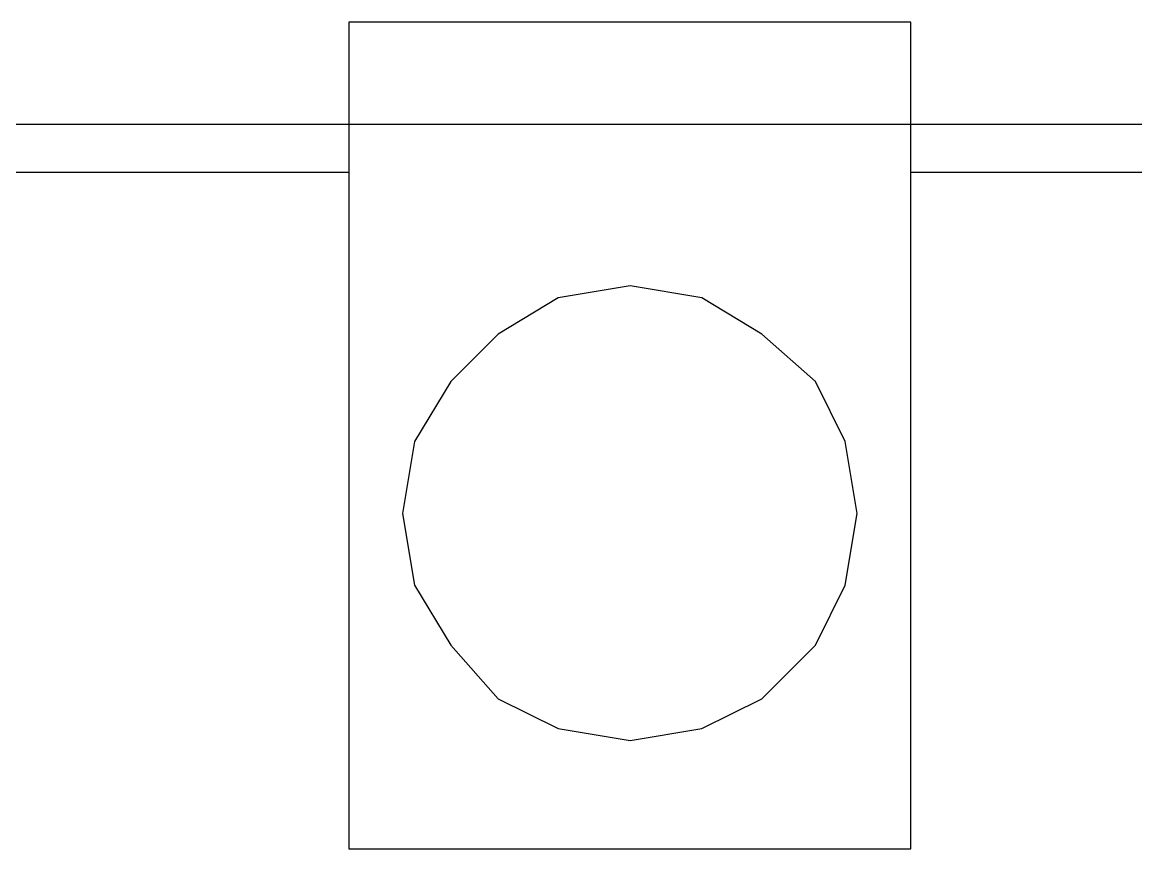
# Model space of a CAD drawing. Header units: millimetres. Extents: x -518.8 to -461.2, y 3.5 to 44.2.
# Drawn here: x -470.685 to -469.501, y 23.764 to 24.643 of the extents above; entities that cross this region are included whole.
import ezdxf

# ---------------------------------------------------------------- set-up
doc = ezdxf.new("R2010")
doc.units = ezdxf.units.MM
doc.header["$MEASUREMENT"] = 0
doc.layers.add('10', color=10, linetype='Continuous')
doc.layers.add('151', color=151, linetype='Continuous')

msp = doc.modelspace()

# ---------------------------------------------------------------- linework, layer by layer
at = {"layer": '10'}
for points in [[(-470.7902, 24.5345), (-470.3376, 24.5345)], [(-469.7399, 24.5345), (-469.4023, 24.5345)], [(-470.7902, 24.4834), (-470.3376, 24.4834)], [(-469.7399, 24.4834), (-469.4023, 24.4834)]]:
    msp.add_lwpolyline(points, dxfattribs=at)
at = {"layer": '151'}
for points in [[(-470.3376, 23.7639), (-469.7399, 23.7639), (-469.7399, 24.6428), (-470.3376, 24.6428), (-470.3376, 23.7639)], [(-470.3376, 24.5345), (-469.7399, 24.5345)], [(-469.797, 24.1203), (-469.8098, 24.1969), (-469.8414, 24.2609), (-469.8985, 24.3112), (-469.9624, 24.3496), (-470.0384, 24.3624), (-470.1151, 24.3496), (-470.179, 24.3112), (-470.2293, 24.2609), (-470.2677, 24.1969), (-470.2805, 24.1203), (-470.2677, 24.0443), (-470.2293, 23.9804), (-470.179, 23.9233), (-470.1151, 23.8917), (-470.0384, 23.8789), (-469.9624, 23.8917), (-469.8985, 23.9233), (-469.8414, 23.9804), (-469.8098, 24.0443), (-469.797, 24.1203)]]:
    msp.add_lwpolyline(points, dxfattribs=at)

doc.saveas('drawing.dxf')
